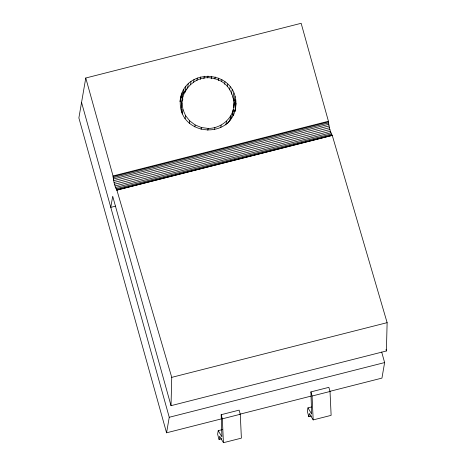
<?xml version="1.0" encoding="UTF-8"?>
<svg xmlns="http://www.w3.org/2000/svg" width="466" height="466" viewBox="0 0 466 466"><rect width="100%" height="100%" fill="white"/><g stroke="black" fill="none" stroke-linecap="round" stroke-linejoin="round"><path stroke-width="0.7" d="M332.27 135.431L116.89 190.134C114.455 186.097 113.535 180.738 113.052 175.962L85.773 78.003L301.153 23.3L328.437 121.259C328.914 126.036 329.835 131.395 332.27 135.431L387.124 322.658L386.401 350.974L171.022 405.676L112.702 196.268L110.786 207.364L115.714 206.112M171.022 405.676L171.744 377.361L116.89 190.134M180.406 99.404C176.585 137.086 234.788 141.448 235.977 103.318C235.656 68.904 182.759 66.743 180.08 101.308M235.977 103.318L234.981 111.292L235.749 106.854M182.002 112.638C177.505 93.416 194.357 72.836 214.733 78.731C234.287 83.233 239.582 109.271 227.431 123.496M181.274 107.39L182.905 96.41M232.482 114.287L233.087 109.702M85.773 78.003L78.876 117.939L166.566 432.803L221.466 418.864M180.062 101.757L181.111 95.932M180.342 100.371L181.501 97.015L182.27 92.583M181.501 97.015L183.109 93.847L183.872 89.408M183.109 93.847L185.124 90.911L185.893 86.472M185.159 92.227L185.485 90.322M182.183 113.949L182.952 109.51L182.043 102.957M187.629 87.625L188.287 83.822M190.477 84.672L191.025 81.503M185.025 118.801L185.573 115.632L182.952 109.51M193.506 82.721L194.048 79.552M189.289 123.438L189.726 120.898L185.573 115.632M196.879 80.542L197.316 78.008M200.333 79.424L200.77 76.89M194.805 126.863L195.132 124.958L189.726 120.898M203.91 78.76L204.347 76.22M207.661 77.915L207.987 76.016M201.091 129.431L201.423 127.527L195.132 124.958M211.191 78.806L211.628 76.273M214.884 78.888L215.21 76.989M207.836 130.34L208.162 128.435C219.457 128.47 230.169 120.811 233.25 109.848M218.234 80.688L218.671 78.148M221.618 81.643L221.95 79.738M214.57 129.519L214.896 127.62M224.548 84.264L224.991 81.731M166.566 432.803L169.245 417.274L81.556 102.409M227.303 86.624L227.74 84.09M220.733 127.667L221.169 125.133M229.604 89.938L230.152 86.769M225.894 124.952L226.546 121.148M231.427 94.173L232.19 89.734M233.052 97.365L233.815 92.926M229.901 120.368L230.67 115.935M235.208 107.751L234.235 100.726L234.998 96.293M233.35 107.739L234.113 103.301M234.957 104.209L235.726 99.776M233.559 115.58L233.885 113.675M234.829 111.595L235.045 110.326M222.358 429.611L218.216 430.666L217.605 434.213L219.061 439.461L221.822 438.756M219.061 439.461L219.614 436.287L223.441 442.7L241.388 438.139L240.275 414.274L239.122 410.132L221.175 414.693L221.921 436.863L218.216 430.666M311.41 406.993L307.956 407.872L307.344 411.42L308.807 416.668L311.568 415.969M308.807 416.668L309.354 413.493L313.181 419.907L331.134 415.352L330.015 391.481L328.868 387.345L310.915 391.9L311.661 414.07L307.956 407.872M381.695 352.057L384.625 362.571L381.945 378.107L329.858 391.335M182.142 100.848L182.917 99.025M185.124 90.911L187.041 88.79M113.052 175.962L328.437 121.259M113.04 176.62L328.419 121.917M113.145 177.668L328.524 122.966M113.366 179.049L328.746 124.346M113.692 180.674L329.072 125.971M114.094 182.439L329.479 127.736M114.56 184.233L329.94 129.531M115.05 185.951L330.429 131.249M115.533 187.483L330.912 132.781M115.987 188.736L331.367 134.033M116.378 189.627L331.763 134.924M116.686 190.105L332.066 135.402M171.744 377.361L387.124 322.658M169.245 417.274L384.625 362.571M239.763 414.216L310.857 396.158M223.441 442.7L222.329 418.829L240.275 414.274M313.181 419.907L312.069 396.036L330.015 391.481M201.423 127.527L208.162 128.435M233.285 98.035L234.235 100.726M386.011 349.57L386.401 350.974M310.915 391.9L312.069 396.036M221.175 414.693L222.329 418.829"/></g></svg>
